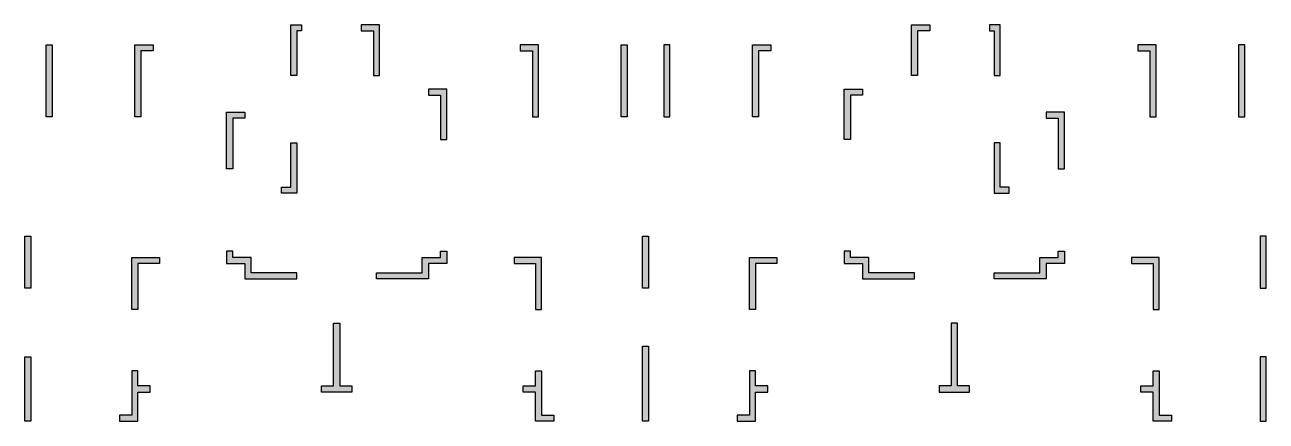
# Model space of a CAD drawing. Header units: millimetres. Extents: x 531508 to 572108, y 216497 to 229447.
import ezdxf

# ---------------------------------------------------------------- set-up
doc = ezdxf.new("R2010")
doc.units = ezdxf.units.MM
doc.header["$LTSCALE"] = 1000
doc.layers.add('S-COLU-HATCH', color=30, linetype='Continuous')
doc.layers.add('S-COLU-LINE1', color=6, linetype='Continuous')

msp = doc.modelspace()

# ---------------------------------------------------------------- hatches: boundary and pattern name
at = {"layer": 'S-COLU-HATCH'}
h = msp.add_hatch(color=0, dxfattribs=at)
h.dxf.hatch_style = 1
h.paths.add_polyline_path([(540208, 229447), (540558, 229447), (540558, 229247), (540408, 229247), (540408, 227797), (540208, 227797)])
h = msp.add_hatch(color=0, dxfattribs=at)
h.dxf.hatch_style = 1
h.paths.add_polyline_path([(543108, 229447), (542508, 229447), (542508, 229247), (542908, 229247), (542908, 227797), (543108, 227797)])
h = msp.add_hatch(color=0, dxfattribs=at)
h.dxf.hatch_style = 1
h.paths.add_polyline_path([(560508, 229447), (561108, 229447), (561108, 229247), (560708, 229247), (560708, 227797), (560508, 227797)])
h = msp.add_hatch(color=0, dxfattribs=at)
h.dxf.hatch_style = 1
h.paths.add_polyline_path([(563408, 229447), (563058, 229447), (563058, 229247), (563208, 229247), (563208, 227797), (563408, 227797)])
h = msp.add_hatch(color=0, dxfattribs=at)
h.dxf.hatch_style = 1
h.paths.add_polyline_path([(532208, 228797), (532408, 228797), (532408, 226447), (532208, 226447)])
h = msp.add_hatch(color=0, dxfattribs=at)
h.dxf.hatch_style = 1
h.paths.add_polyline_path([(535108, 228797), (535708, 228797), (535708, 228597), (535308, 228597), (535308, 226447), (535108, 226447)])
h = msp.add_hatch(color=0, dxfattribs=at)
h.dxf.hatch_style = 1
h.paths.add_polyline_path([(548308, 228797), (547708, 228797), (547708, 228597), (548108, 228597), (548108, 226447), (548308, 226447)])
h = msp.add_hatch(color=0, dxfattribs=at)
h.dxf.hatch_style = 1
h.paths.add_polyline_path([(551008, 228797), (551208, 228797), (551208, 226447), (551008, 226447)])
h = msp.add_hatch(color=0, dxfattribs=at)
h.dxf.hatch_style = 1
h.paths.add_polyline_path([(552608, 228797), (552408, 228797), (552408, 226447), (552608, 226447)])
h = msp.add_hatch(color=0, dxfattribs=at)
h.dxf.hatch_style = 1
h.paths.add_polyline_path([(555308, 228797), (555908, 228797), (555908, 228597), (555508, 228597), (555508, 226447), (555308, 226447)])
h = msp.add_hatch(color=0, dxfattribs=at)
h.dxf.hatch_style = 1
h.paths.add_polyline_path([(568508, 228797), (567908, 228797), (567908, 228597), (568308, 228597), (568308, 226447), (568508, 226447)])
h = msp.add_hatch(color=0, dxfattribs=at)
h.dxf.hatch_style = 1
h.paths.add_polyline_path([(571408, 228797), (571208, 228797), (571208, 226447), (571408, 226447)])
h = msp.add_hatch(color=0, dxfattribs=at)
h.dxf.hatch_style = 1
h.paths.add_polyline_path([(545308, 227347), (544708, 227347), (544708, 227147), (545108, 227147), (545108, 225697), (545308, 225697)])
h = msp.add_hatch(color=0, dxfattribs=at)
h.dxf.hatch_style = 1
h.paths.add_polyline_path([(558308, 227347), (558908, 227347), (558908, 227147), (558508, 227147), (558508, 225697), (558308, 225697)])
h = msp.add_hatch(color=0, dxfattribs=at)
h.dxf.hatch_style = 1
h.paths.add_polyline_path([(538108, 226597), (538708, 226597), (538708, 226397), (538308, 226397), (538308, 224747), (538108, 224747)])
h = msp.add_hatch(color=0, dxfattribs=at)
h.dxf.hatch_style = 1
h.paths.add_polyline_path([(565508, 226597), (564908, 226597), (564908, 226397), (565308, 226397), (565308, 224747), (565508, 224747)])
h = msp.add_hatch(color=0, dxfattribs=at)
h.dxf.hatch_style = 1
h.paths.add_polyline_path([(540408, 223947), (539908, 223947), (539908, 224147), (540208, 224147), (540208, 225597), (540408, 225597)])
h = msp.add_hatch(color=0, dxfattribs=at)
h.dxf.hatch_style = 1
h.paths.add_polyline_path([(563208, 223947), (563708, 223947), (563708, 224147), (563408, 224147), (563408, 225597), (563208, 225597)])
h = msp.add_hatch(color=0, dxfattribs=at)
h.dxf.hatch_style = 1
h.paths.add_polyline_path([(531508, 222547), (531708, 222547), (531708, 220847), (531508, 220847)])
h = msp.add_hatch(color=0, dxfattribs=at)
h.dxf.hatch_style = 1
h.paths.add_polyline_path([(551708, 222547), (551908, 222547), (551908, 220847), (551708, 220847)])
h = msp.add_hatch(color=0, dxfattribs=at)
h.dxf.hatch_style = 1
h.paths.add_polyline_path([(572108, 222547), (571908, 222547), (571908, 220847), (572108, 220847)])
h = msp.add_hatch(color=0, dxfattribs=at)
h.dxf.hatch_style = 1
h.paths.add_polyline_path([(535008, 221847), (535908, 221847), (535908, 221647), (535208, 221647), (535208, 220147), (535008, 220147)])
h = msp.add_hatch(color=0, dxfattribs=at)
h.dxf.hatch_style = 1
h.paths.add_polyline_path([(538108, 221647), (538708, 221647), (538708, 221147), (540408, 221147), (540408, 221347), (538908, 221347), (538908, 221847), (538308, 221847), (538308, 222047), (538108, 222047)])
h = msp.add_hatch(color=0, dxfattribs=at)
h.dxf.hatch_style = 1
h.paths.add_polyline_path([(545308, 221647), (544708, 221647), (544708, 221147), (543008, 221147), (543008, 221347), (544508, 221347), (544508, 221847), (545108, 221847), (545108, 222047), (545308, 222047)])
h = msp.add_hatch(color=0, dxfattribs=at)
h.dxf.hatch_style = 1
h.paths.add_polyline_path([(548408, 221847), (547508, 221847), (547508, 221647), (548208, 221647), (548208, 220147), (548408, 220147)])
h = msp.add_hatch(color=0, dxfattribs=at)
h.dxf.hatch_style = 1
h.paths.add_polyline_path([(555208, 221847), (556108, 221847), (556108, 221647), (555408, 221647), (555408, 220147), (555208, 220147)])
h = msp.add_hatch(color=0, dxfattribs=at)
h.dxf.hatch_style = 1
h.paths.add_polyline_path([(558308, 221647), (558908, 221647), (558908, 221147), (560608, 221147), (560608, 221347), (559108, 221347), (559108, 221847), (558508, 221847), (558508, 222047), (558308, 222047)])
h = msp.add_hatch(color=0, dxfattribs=at)
h.dxf.hatch_style = 1
h.paths.add_polyline_path([(565508, 221647), (564908, 221647), (564908, 221147), (563208, 221147), (563208, 221347), (564708, 221347), (564708, 221847), (565309, 221847), (565308, 222047), (565508, 222047)])
h = msp.add_hatch(color=0, dxfattribs=at)
h.dxf.hatch_style = 1
h.paths.add_polyline_path([(568608, 221847), (567708, 221847), (567708, 221647), (568408, 221647), (568408, 220147), (568608, 220147)])
h = msp.add_hatch(color=0, dxfattribs=at)
h.dxf.hatch_style = 1
h.paths.add_polyline_path([(541608, 219697), (541808, 219697), (541808, 217647), (542208, 217647), (542208, 217447), (541208, 217447), (541208, 217647), (541608, 217647)])
h = msp.add_hatch(color=0, dxfattribs=at)
h.dxf.hatch_style = 1
h.paths.add_polyline_path([(562008, 219697), (561808, 219697), (561808, 217647), (561408, 217647), (561408, 217447), (562408, 217447), (562408, 217647), (562008, 217647)])
h = msp.add_hatch(color=0, dxfattribs=at)
h.dxf.hatch_style = 1
h.paths.add_polyline_path([(551708, 218947), (551908, 218947), (551908, 216497), (551708, 216497)])
h = msp.add_hatch(color=0, dxfattribs=at)
h.dxf.hatch_style = 1
h.paths.add_polyline_path([(531508, 218597), (531708, 218597), (531708, 216497), (531508, 216497)])
h = msp.add_hatch(color=0, dxfattribs=at)
h.dxf.hatch_style = 1
h.paths.add_polyline_path([(572108, 218597), (571908, 218597), (571908, 216497), (572108, 216497)])
h = msp.add_hatch(color=0, dxfattribs=at)
h.dxf.hatch_style = 1
h.paths.add_polyline_path([(535208, 218147), (535008, 218147), (535008, 216697), (534608, 216697), (534608, 216497), (535208, 216497), (535208, 217447), (535608, 217447), (535608, 217647), (535208, 217647)])
h = msp.add_hatch(color=0, dxfattribs=at)
h.dxf.hatch_style = 1
h.paths.add_polyline_path([(548208, 218147), (548408, 218147), (548408, 216697), (548808, 216697), (548808, 216497), (548208, 216497), (548208, 217447), (547808, 217447), (547808, 217647), (548208, 217647)])
h = msp.add_hatch(color=0, dxfattribs=at)
h.dxf.hatch_style = 1
h.paths.add_polyline_path([(555408, 218147), (555208, 218147), (555208, 216697), (554808, 216697), (554808, 216497), (555408, 216497), (555408, 217447), (555808, 217447), (555808, 217647), (555408, 217647)])
h = msp.add_hatch(color=0, dxfattribs=at)
h.dxf.hatch_style = 1
h.paths.add_polyline_path([(568408, 218147), (568608, 218147), (568608, 216697), (569008, 216697), (569008, 216497), (568408, 216497), (568408, 217447), (568008, 217447), (568008, 217647), (568408, 217647)])

# ---------------------------------------------------------------- linework, layer by layer
at = {"layer": 'S-COLU-LINE1'}
for points in [[(540208, 229447), (540558, 229447), (540558, 229247), (540408, 229247), (540408, 227797), (540208, 227797)], [(543108, 229447), (542508, 229447), (542508, 229247), (542908, 229247), (542908, 227797), (543108, 227797)], [(560508, 229447), (561108, 229447), (561108, 229247), (560708, 229247), (560708, 227797), (560508, 227797)], [(563408, 229447), (563058, 229447), (563058, 229247), (563208, 229247), (563208, 227797), (563408, 227797)], [(532208, 228797), (532408, 228797), (532408, 226447), (532208, 226447)], [(535108, 228797), (535708, 228797), (535708, 228597), (535308, 228597), (535308, 226447), (535108, 226447)], [(548308, 228797), (547708, 228797), (547708, 228597), (548108, 228597), (548108, 226447), (548308, 226447)], [(551008, 228797), (551208, 228797), (551208, 226447), (551008, 226447)], [(552608, 228797), (552408, 228797), (552408, 226447), (552608, 226447)], [(555308, 228797), (555908, 228797), (555908, 228597), (555508, 228597), (555508, 226447), (555308, 226447)], [(568508, 228797), (567908, 228797), (567908, 228597), (568308, 228597), (568308, 226447), (568508, 226447)], [(571408, 228797), (571208, 228797), (571208, 226447), (571408, 226447)], [(545308, 227347), (544708, 227347), (544708, 227147), (545108, 227147), (545108, 225697), (545308, 225697)], [(558308, 227347), (558908, 227347), (558908, 227147), (558508, 227147), (558508, 225697), (558308, 225697)], [(538108, 226597), (538708, 226597), (538708, 226397), (538308, 226397), (538308, 224747), (538108, 224747)], [(565508, 226597), (564908, 226597), (564908, 226397), (565308, 226397), (565308, 224747), (565508, 224747)], [(540408, 223947), (539908, 223947), (539908, 224147), (540208, 224147), (540208, 225597), (540408, 225597)], [(563208, 223947), (563708, 223947), (563708, 224147), (563408, 224147), (563408, 225597), (563208, 225597)], [(531508, 222547), (531708, 222547), (531708, 220847), (531508, 220847)], [(551708, 222547), (551908, 222547), (551908, 220847), (551708, 220847)], [(572108, 222547), (571908, 222547), (571908, 220847), (572108, 220847)], [(535008, 221847), (535908, 221847), (535908, 221647), (535208, 221647), (535208, 220147), (535008, 220147)], [(538108, 221647), (538708, 221647), (538708, 221147), (540408, 221147), (540408, 221347), (538908, 221347), (538908, 221847), (538308, 221847), (538308, 222047), (538108, 222047)], [(545308, 221647), (544708, 221647), (544708, 221147), (543008, 221147), (543008, 221347), (544508, 221347), (544508, 221847), (545108, 221847), (545108, 222047), (545308, 222047)], [(548408, 221847), (547508, 221847), (547508, 221647), (548208, 221647), (548208, 220147), (548408, 220147)], [(555208, 221847), (556108, 221847), (556108, 221647), (555408, 221647), (555408, 220147), (555208, 220147)], [(558308, 221647), (558908, 221647), (558908, 221147), (560608, 221147), (560608, 221347), (559108, 221347), (559108, 221847), (558508, 221847), (558508, 222047), (558308, 222047)], [(565508, 221647), (564908, 221647), (564908, 221147), (563208, 221147), (563208, 221347), (564708, 221347), (564708, 221847), (565309, 221847), (565308, 222047), (565508, 222047)], [(568608, 221847), (567708, 221847), (567708, 221647), (568408, 221647), (568408, 220147), (568608, 220147)], [(541608, 219697), (541808, 219697), (541808, 217647), (542208, 217647), (542208, 217447), (541208, 217447), (541208, 217647), (541608, 217647)], [(562008, 219697), (561808, 219697), (561808, 217647), (561408, 217647), (561408, 217447), (562408, 217447), (562408, 217647), (562008, 217647)], [(551708, 218947), (551908, 218947), (551908, 216497), (551708, 216497)], [(531508, 218597), (531708, 218597), (531708, 216497), (531508, 216497)], [(572108, 218597), (571908, 218597), (571908, 216497), (572108, 216497)], [(535208, 218147), (535008, 218147), (535008, 216697), (534608, 216697), (534608, 216497), (535208, 216497), (535208, 217447), (535608, 217447), (535608, 217647), (535208, 217647)], [(548208, 218147), (548408, 218147), (548408, 216697), (548808, 216697), (548808, 216497), (548208, 216497), (548208, 217447), (547808, 217447), (547808, 217647), (548208, 217647)], [(555408, 218147), (555208, 218147), (555208, 216697), (554808, 216697), (554808, 216497), (555408, 216497), (555408, 217447), (555808, 217447), (555808, 217647), (555408, 217647)], [(568408, 218147), (568608, 218147), (568608, 216697), (569008, 216697), (569008, 216497), (568408, 216497), (568408, 217447), (568008, 217447), (568008, 217647), (568408, 217647)]]:
    msp.add_lwpolyline(points, close=True, dxfattribs=at)

doc.saveas('drawing.dxf')
